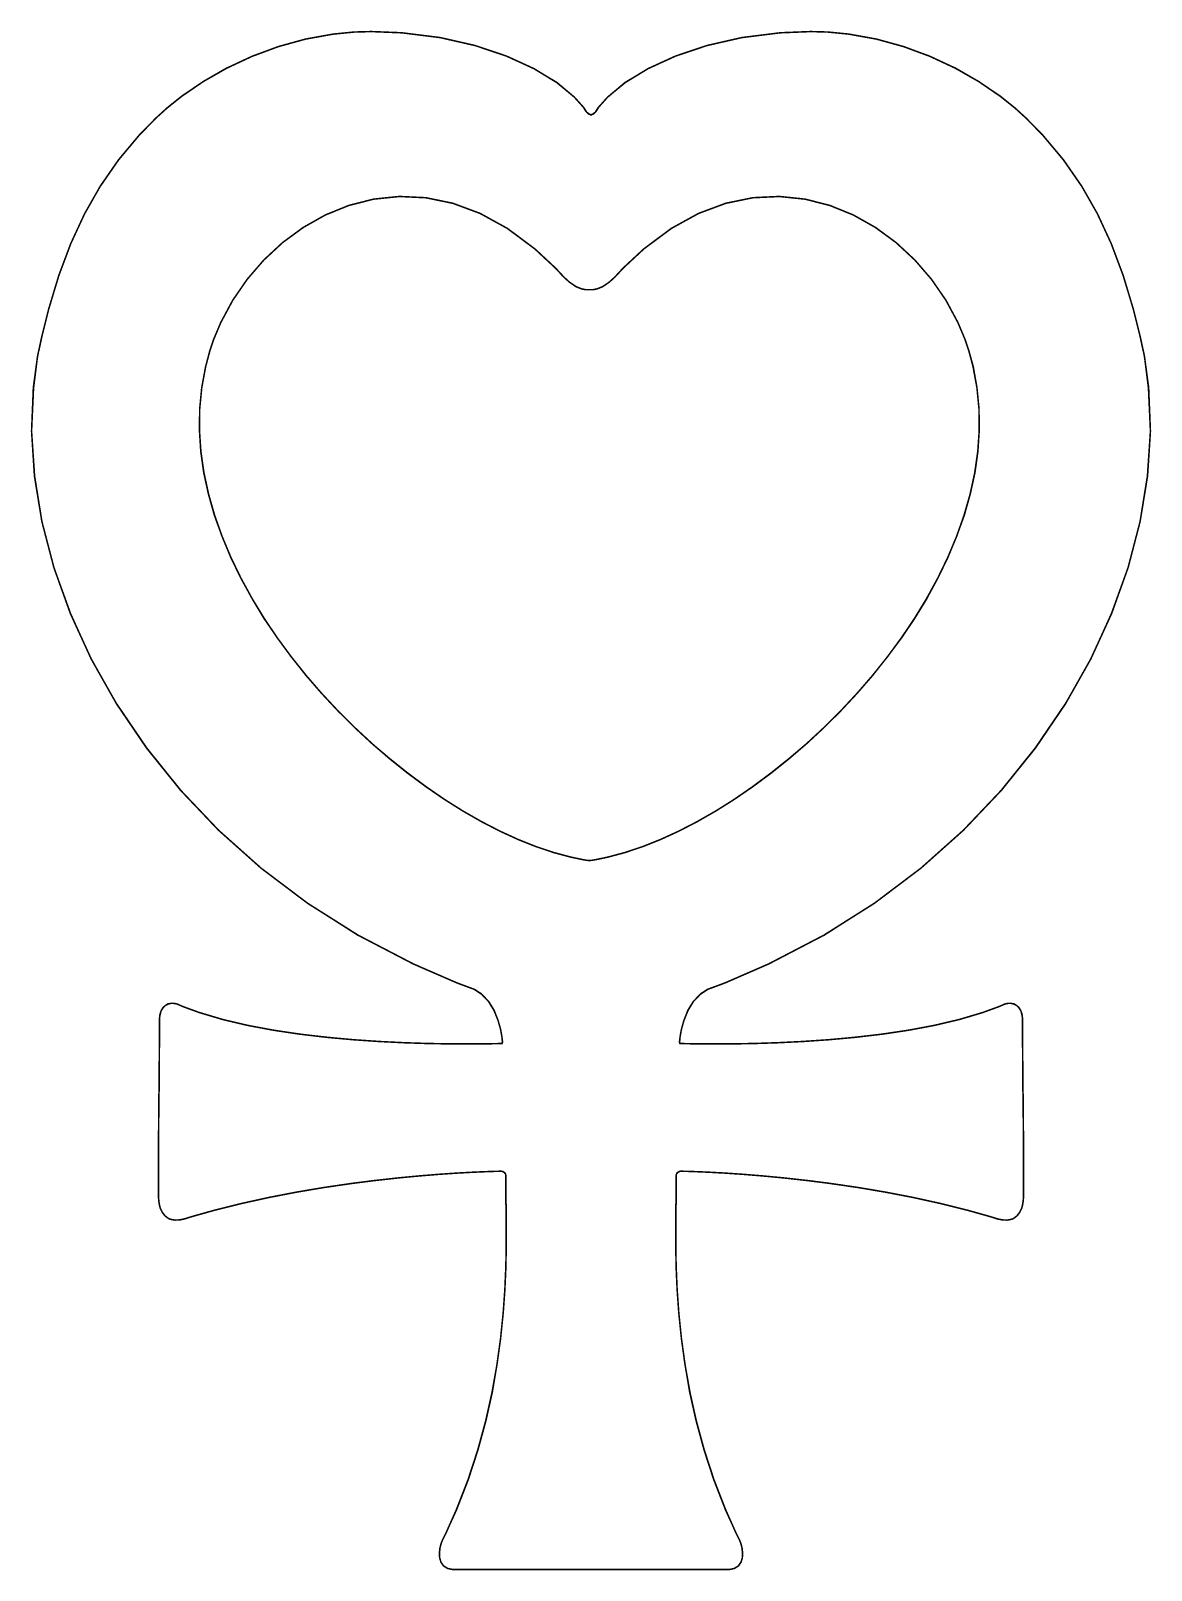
# Model space of a CAD drawing. Extents: x 0 to 10.1, y 0 to 13.9.
import ezdxf

# ---------------------------------------------------------------- set-up
doc = ezdxf.new("R2010")
doc.units = 0
doc.layers.get('0').update_dxf_attribs({"linetype": 'CONTINUOUS'})

msp = doc.modelspace()

# ---------------------------------------------------------------- linework, layer by layer
at = {"color": 40, "const_width": 0.013889}
msp.add_lwpolyline([(5.05214, 13.1064), (5.05214, 13.1064), (5.04482, 13.1064), (5.02294, 13.1143), (5.00396, 13.1311), (5.00119, 13.1355), (4.97874, 13.1713), (4.89296, 13.2669), (4.73438, 13.3978), (4.52989, 13.5225), (4.28396, 13.6352), (4.00092, 13.7305), (3.68528, 13.8025), (3.34142, 13.8456), (3.0656, 13.8567), (2.97385, 13.8541), (2.91108, 13.8524), (2.72314, 13.8339), (2.47412, 13.789), (2.22982, 13.7216), (1.99317, 13.634), (1.76714, 13.5287), (1.55479, 13.4077), (1.35916, 13.2737), (1.22537, 13.1669), (1.18321, 13.1286), (1.12891, 13.0795), (0.974935, 12.9222), (0.790093, 12.7019), (0.627115, 12.4667), (0.484321, 12.2154), (0.359972, 11.9469), (0.252496, 11.66), (0.160157, 11.3538), (0.099013, 11.1092), (0.08138, 11.027), (0.061306, 10.9339), (0.023166, 10.6495), (0.007216, 10.2574), (0.032986, 9.85449), (0.100098, 9.44412), (0.208117, 9.02994), (0.356608, 8.61556), (0.545139, 8.20443), (0.773275, 7.80013), (1.04053, 7.40625), (1.34657, 7.02632), (1.69092, 6.6639), (2.07314, 6.32254), (2.49278, 6.00581), (2.94949, 5.71724), (3.44276, 5.46039), (3.83772, 5.28863), (3.97217, 5.23882), (3.99436, 5.23063), (4.05544, 5.19103), (4.12088, 5.12207), (4.17025, 5.04058), (4.20551, 4.95503), (4.22851, 4.87397), (4.24115, 4.80599), (4.24528, 4.7596), (4.24283, 4.74338), (4.24283, 4.74338), (4.23574, 4.74338), (4.21451, 4.74274), (4.14649, 4.74126), (4.04286, 4.73986), (3.90776, 4.73926), (3.74528, 4.74029), (3.55957, 4.74382), (3.35471, 4.75065), (3.13476, 4.76156), (2.90392, 4.7774), (2.66624, 4.79899), (2.42583, 4.82715), (2.18679, 4.86263), (1.95329, 4.90636), (1.72944, 4.9591), (1.51926, 5.0216), (1.37408, 5.07438), (1.32693, 5.09478), (1.3195, 5.09799), (1.29584, 5.10422), (1.26573, 5.10568), (1.23747, 5.09961), (1.21208, 5.08637), (1.19065, 5.06625), (1.17405, 5.03965), (1.16336, 5.00689), (1.15961, 4.97803), (1.15961, 4.96837), (1.15961, 4.93294), (1.15896, 4.82667), (1.15733, 4.64094), (1.15511, 4.42486), (1.15278, 4.19189), (1.15072, 3.95568), (1.14936, 3.72976), (1.14909, 3.52761), (1.14979, 3.40403), (1.15044, 3.36285), (1.15066, 3.3481), (1.15489, 3.30382), (1.16607, 3.25917), (1.18365, 3.22385), (1.20106, 3.20014), (1.20752, 3.19276), (1.20991, 3.19), (1.23899, 3.16792), (1.24235, 3.16639), (1.2481, 3.16379), (1.26638, 3.1581), (1.29867, 3.15315), (1.33941, 3.15474), (1.37684, 3.16194), (1.38894, 3.16564), (1.45144, 3.1849), (1.6404, 3.23801), (1.89356, 3.30171), (2.14594, 3.35732), (2.39501, 3.40539), (2.63846, 3.4464), (2.87364, 3.48101), (3.09819, 3.50971), (3.30957, 3.5331), (3.50537, 3.5516), (3.68306, 3.56592), (3.84017, 3.5765), (3.97428, 3.58393), (4.0829, 3.58876), (4.16357, 3.59153), (4.21376, 3.59278), (4.23107, 3.59304), (4.23107, 3.59304), (4.23551, 3.59343), (4.24929, 3.59056), (4.26426, 3.58111), (4.27414, 3.56646), (4.27735, 3.55274), (4.27713, 3.54824), (4.27604, 3.5281), (4.27533, 3.46739), (4.27632, 3.36231), (4.27849, 3.23475), (4.28028, 3.08632), (4.28017, 2.91863), (4.27658, 2.73329), (4.26796, 2.53207), (4.25276, 2.31651), (4.22944, 2.08826), (4.1964, 1.84901), (4.15213, 1.60037), (4.09506, 1.34402), (4.0236, 1.08154), (3.93625, 0.814615), (3.83143, 0.544868), (3.7405, 0.340657), (3.70757, 0.273926), (3.70344, 0.265625), (3.69363, 0.239367), (3.68321, 0.198406), (3.67822, 0.154406), (3.68083, 0.110731), (3.69293, 0.070801), (3.71658, 0.037977), (3.75385, 0.015571), (3.79351, 0.007107), (3.80675, 0.006944), (5.04557, 0.006944), (5.04096, 0.006944), (6.27979, 0.006944), (6.29297, 0.007107), (6.33263, 0.015571), (6.3699, 0.037977), (6.39356, 0.070801), (6.40571, 0.110731), (6.40826, 0.154406), (6.40332, 0.198406), (6.3929, 0.239367), (6.38308, 0.265625), (6.37901, 0.273926), (6.34603, 0.340657), (6.2551, 0.544868), (6.15028, 0.814615), (6.06288, 1.08154), (5.99143, 1.34402), (5.93435, 1.60037), (5.89008, 1.84901), (5.85704, 2.08826), (5.83371, 2.31651), (5.81853, 2.53207), (5.8099, 2.73329), (5.80632, 2.91863), (5.80621, 3.08632), (5.808, 3.23475), (5.81017, 3.36231), (5.81114, 3.46739), (5.81049, 3.5281), (5.8094, 3.54824), (5.80914, 3.55274), (5.81239, 3.56646), (5.82226, 3.58111), (5.83718, 3.59056), (5.85101, 3.59343), (5.85553, 3.59304), (5.85553, 3.59304), (5.87278, 3.59278), (5.92296, 3.59153), (6.00364, 3.58876), (6.11225, 3.58393), (6.24636, 3.5765), (6.40349, 3.56592), (6.58117, 3.5516), (6.77696, 3.5331), (6.98833, 3.50971), (7.21289, 3.48101), (7.44808, 3.4464), (7.69146, 3.40539), (7.9406, 3.35732), (8.19299, 3.30171), (8.44612, 3.23801), (8.63504, 3.1849), (8.6976, 3.16564), (8.70964, 3.16194), (8.74707, 3.15474), (8.78782, 3.15315), (8.8201, 3.1581), (8.83837, 3.16379), (8.84418, 3.16639), (8.8475, 3.16792), (8.87663, 3.19), (8.87907, 3.19276), (8.88547, 3.20014), (8.90289, 3.22385), (8.92046, 3.25917), (8.93164, 3.30382), (8.93593, 3.3481), (8.93614, 3.36285), (8.93674, 3.40403), (8.93739, 3.52761), (8.93718, 3.72976), (8.93576, 3.95568), (8.93375, 4.19189), (8.93138, 4.42486), (8.92919, 4.64094), (8.92757, 4.82667), (8.92697, 4.93294), (8.92697, 4.96837), (8.92697, 4.97803), (8.92318, 5.00689), (8.91249, 5.03965), (8.89589, 5.06625), (8.8744, 5.08637), (8.84901, 5.09961), (8.82075, 5.10568), (8.79064, 5.10422), (8.76699, 5.09799), (8.7596, 5.09478), (8.7124, 5.07438), (8.56722, 5.0216), (8.3571, 4.9591), (8.13319, 4.90636), (7.89968, 4.86263), (7.66069, 4.82715), (7.42031, 4.79899), (7.18261, 4.7774), (6.95176, 4.76156), (6.73182, 4.75065), (6.52696, 4.74382), (6.34125, 4.74029), (6.17876, 4.73926), (6.04368, 4.73986), (5.94006, 4.74126), (5.87201, 4.74274), (5.85081, 4.74338), (5.84375, 4.74338), (5.84375, 4.74338), (5.84125, 4.7596), (5.84538, 4.80599), (5.85796, 4.87397), (5.88097, 4.95503), (5.91624, 5.04058), (5.9656, 5.12207), (6.03103, 5.19103), (6.09212, 5.23063), (6.11436, 5.23882), (6.24875, 5.28863), (6.64372, 5.46039), (7.13699, 5.71724), (7.59369, 6.00581), (8.01335, 6.32254), (8.39556, 6.6639), (8.7399, 7.02632), (9.04596, 7.40625), (9.31326, 7.80013), (9.54135, 8.20443), (9.72988, 8.61556), (9.87836, 9.02994), (9.98639, 9.44412), (10.0535, 9.85449), (10.0793, 10.2574), (10.0633, 10.6495), (10.0252, 10.9339), (10.0052, 11.027), (9.98747, 11.1092), (9.92632, 11.3538), (9.83404, 11.66), (9.72651, 11.9469), (9.60221, 12.2154), (9.45936, 12.4667), (9.29639, 12.7019), (9.1116, 12.9222), (8.95757, 13.0795), (8.90332, 13.1286), (8.86111, 13.1669), (8.72732, 13.2737), (8.53168, 13.4077), (8.31939, 13.5287), (8.09338, 13.634), (7.85672, 13.7216), (7.61236, 13.789), (7.36339, 13.8339), (7.17546, 13.8524), (7.11274, 13.8541), (7.02094, 13.8567), (6.74507, 13.8456), (6.40126, 13.8025), (6.08561, 13.7305), (5.80257, 13.6352), (5.55658, 13.5225), (5.35211, 13.3978), (5.19353, 13.2669), (5.10781, 13.1713), (5.08535, 13.1355), (5.08251, 13.1311), (5.06353, 13.1143), (5.04167, 13.1064), (5.0344, 13.1064), (5.0344, 13.1064)], dxfattribs=at)
at = {"color": 40}
for points in [[(5.05214, 13.1064), (5.05214, 13.1064), (5.04482, 13.1064), (5.02294, 13.1143), (5.00396, 13.1311), (5.00119, 13.1355), (4.97874, 13.1713), (4.89296, 13.2669), (4.73438, 13.3978), (4.52989, 13.5225), (4.28396, 13.6352), (4.00092, 13.7305), (3.68528, 13.8025), (3.34142, 13.8456), (3.0656, 13.8567), (2.97385, 13.8541), (2.91108, 13.8524), (2.72314, 13.8339), (2.47412, 13.789), (2.22982, 13.7216), (1.99317, 13.634), (1.76714, 13.5287), (1.55479, 13.4077), (1.35916, 13.2737), (1.22537, 13.1669), (1.18321, 13.1286), (1.12891, 13.0795), (0.974935, 12.9222), (0.790093, 12.7019), (0.627115, 12.4667), (0.484321, 12.2154), (0.359972, 11.9469), (0.252496, 11.66), (0.160157, 11.3538), (0.099013, 11.1092), (0.08138, 11.027), (0.061306, 10.9339), (0.023166, 10.6495), (0.007216, 10.2574), (0.032986, 9.85449), (0.100098, 9.44412), (0.208117, 9.02994), (0.356608, 8.61556), (0.545139, 8.20443), (0.773275, 7.80013), (1.04053, 7.40625), (1.34657, 7.02632), (1.69092, 6.6639), (2.07314, 6.32254), (2.49278, 6.00581), (2.94949, 5.71724), (3.44276, 5.46039), (3.83772, 5.28863), (3.97217, 5.23882), (3.99436, 5.23063), (4.05544, 5.19103), (4.12088, 5.12207), (4.17025, 5.04058), (4.20551, 4.95503), (4.22851, 4.87397), (4.24115, 4.80599), (4.24528, 4.7596), (4.24283, 4.74338), (4.24283, 4.74338), (4.23574, 4.74338), (4.21451, 4.74274), (4.14649, 4.74126), (4.04286, 4.73986), (3.90776, 4.73926), (3.74528, 4.74029), (3.55957, 4.74382), (3.35471, 4.75065), (3.13476, 4.76156), (2.90392, 4.7774), (2.66624, 4.79899), (2.42583, 4.82715), (2.18679, 4.86263), (1.95329, 4.90636), (1.72944, 4.9591), (1.51926, 5.0216), (1.37408, 5.07438), (1.32693, 5.09478), (1.3195, 5.09799), (1.29584, 5.10422), (1.26573, 5.10568), (1.23747, 5.09961), (1.21208, 5.08637), (1.19065, 5.06625), (1.17405, 5.03965), (1.16336, 5.00689), (1.15961, 4.97803), (1.15961, 4.96837), (1.15961, 4.93294), (1.15896, 4.82667), (1.15733, 4.64094), (1.15511, 4.42486), (1.15278, 4.19189), (1.15072, 3.95568), (1.14936, 3.72976), (1.14909, 3.52761), (1.14979, 3.40403), (1.15044, 3.36285), (1.15066, 3.3481), (1.15489, 3.30382), (1.16607, 3.25917), (1.18365, 3.22385), (1.20106, 3.20014), (1.20752, 3.19276), (1.20991, 3.19), (1.23899, 3.16792), (1.24235, 3.16639), (1.2481, 3.16379), (1.26638, 3.1581), (1.29867, 3.15315), (1.33941, 3.15474), (1.37684, 3.16194), (1.38894, 3.16564), (1.45144, 3.1849), (1.6404, 3.23801), (1.89356, 3.30171), (2.14594, 3.35732), (2.39501, 3.40539), (2.63846, 3.4464), (2.87364, 3.48101), (3.09819, 3.50971), (3.30957, 3.5331), (3.50537, 3.5516), (3.68306, 3.56592), (3.84017, 3.5765), (3.97428, 3.58393), (4.0829, 3.58876), (4.16357, 3.59153), (4.21376, 3.59278), (4.23107, 3.59304), (4.23107, 3.59304), (4.23551, 3.59343), (4.24929, 3.59056), (4.26426, 3.58111), (4.27414, 3.56646), (4.27735, 3.55274), (4.27713, 3.54824), (4.27604, 3.5281), (4.27533, 3.46739), (4.27632, 3.36231), (4.27849, 3.23475), (4.28028, 3.08632), (4.28017, 2.91863), (4.27658, 2.73329), (4.26796, 2.53207), (4.25276, 2.31651), (4.22944, 2.08826), (4.1964, 1.84901), (4.15213, 1.60037), (4.09506, 1.34402), (4.0236, 1.08154), (3.93625, 0.814615), (3.83143, 0.544868), (3.7405, 0.340657), (3.70757, 0.273926), (3.70344, 0.265625), (3.69363, 0.239367), (3.68321, 0.198406), (3.67822, 0.154406), (3.68083, 0.110731), (3.69293, 0.070801), (3.71658, 0.037977), (3.75385, 0.015571), (3.79351, 0.007107), (3.80675, 0.006944), (5.04557, 0.006944), (5.04096, 0.006944), (6.27979, 0.006944), (6.29297, 0.007107), (6.33263, 0.015571), (6.3699, 0.037977), (6.39356, 0.070801), (6.40571, 0.110731), (6.40826, 0.154406), (6.40332, 0.198406), (6.3929, 0.239367), (6.38308, 0.265625), (6.37901, 0.273926), (6.34603, 0.340657), (6.2551, 0.544868), (6.15028, 0.814615), (6.06288, 1.08154), (5.99143, 1.34402), (5.93435, 1.60037), (5.89008, 1.84901), (5.85704, 2.08826), (5.83371, 2.31651), (5.81853, 2.53207), (5.8099, 2.73329), (5.80632, 2.91863), (5.80621, 3.08632), (5.808, 3.23475), (5.81017, 3.36231), (5.81114, 3.46739), (5.81049, 3.5281), (5.8094, 3.54824), (5.80914, 3.55274), (5.81239, 3.56646), (5.82226, 3.58111), (5.83718, 3.59056), (5.85101, 3.59343), (5.85553, 3.59304), (5.85553, 3.59304), (5.87278, 3.59278), (5.92296, 3.59153), (6.00364, 3.58876), (6.11225, 3.58393), (6.24636, 3.5765), (6.40349, 3.56592), (6.58117, 3.5516), (6.77696, 3.5331), (6.98833, 3.50971), (7.21289, 3.48101), (7.44808, 3.4464), (7.69146, 3.40539), (7.9406, 3.35732), (8.19299, 3.30171), (8.44612, 3.23801), (8.63504, 3.1849), (8.6976, 3.16564), (8.70964, 3.16194), (8.74707, 3.15474), (8.78782, 3.15315), (8.8201, 3.1581), (8.83837, 3.16379), (8.84418, 3.16639), (8.8475, 3.16792), (8.87663, 3.19), (8.87907, 3.19276), (8.88547, 3.20014), (8.90289, 3.22385), (8.92046, 3.25917), (8.93164, 3.30382), (8.93593, 3.3481), (8.93614, 3.36285), (8.93674, 3.40403), (8.93739, 3.52761), (8.93718, 3.72976), (8.93576, 3.95568), (8.93375, 4.19189), (8.93138, 4.42486), (8.92919, 4.64094), (8.92757, 4.82667), (8.92697, 4.93294), (8.92697, 4.96837), (8.92697, 4.97803), (8.92318, 5.00689), (8.91249, 5.03965), (8.89589, 5.06625), (8.8744, 5.08637), (8.84901, 5.09961), (8.82075, 5.10568), (8.79064, 5.10422), (8.76699, 5.09799), (8.7596, 5.09478), (8.7124, 5.07438), (8.56722, 5.0216), (8.3571, 4.9591), (8.13319, 4.90636), (7.89968, 4.86263), (7.66069, 4.82715), (7.42031, 4.79899), (7.18261, 4.7774), (6.95176, 4.76156), (6.73182, 4.75065), (6.52696, 4.74382), (6.34125, 4.74029), (6.17876, 4.73926), (6.04368, 4.73986), (5.94006, 4.74126), (5.87201, 4.74274), (5.85081, 4.74338), (5.84375, 4.74338), (5.84375, 4.74338), (5.84125, 4.7596), (5.84538, 4.80599), (5.85796, 4.87397), (5.88097, 4.95503), (5.91624, 5.04058), (5.9656, 5.12207), (6.03103, 5.19103), (6.09212, 5.23063), (6.11436, 5.23882), (6.24875, 5.28863), (6.64372, 5.46039), (7.13699, 5.71724), (7.59369, 6.00581), (8.01335, 6.32254), (8.39556, 6.6639), (8.7399, 7.02632), (9.04596, 7.40625), (9.31326, 7.80013), (9.54135, 8.20443), (9.72988, 8.61556), (9.87836, 9.02994), (9.98639, 9.44412), (10.0535, 9.85449), (10.0793, 10.2574), (10.0633, 10.6495), (10.0252, 10.9339), (10.0052, 11.027), (9.98747, 11.1092), (9.92632, 11.3538), (9.83404, 11.66), (9.72651, 11.9469), (9.60221, 12.2154), (9.45936, 12.4667), (9.29639, 12.7019), (9.1116, 12.9222), (8.95757, 13.0795), (8.90332, 13.1286), (8.86111, 13.1669), (8.72732, 13.2737), (8.53168, 13.4077), (8.31939, 13.5287), (8.09338, 13.634), (7.85672, 13.7216), (7.61236, 13.789), (7.36339, 13.8339), (7.17546, 13.8524), (7.11274, 13.8541), (7.02094, 13.8567), (6.74507, 13.8456), (6.40126, 13.8025), (6.08561, 13.7305), (5.80257, 13.6352), (5.55658, 13.5225), (5.35211, 13.3978), (5.19353, 13.2669), (5.10781, 13.1713), (5.08535, 13.1355), (5.08251, 13.1311), (5.06353, 13.1143), (5.04167, 13.1064), (5.0344, 13.1064), (5.0344, 13.1064)], [(5.01129, 6.39258), (4.97342, 6.39854), (4.86083, 6.4221), (4.70594, 6.46371), (4.54731, 6.51699), (4.38564, 6.58143), (4.22174, 6.65663), (4.05632, 6.74203), (3.89008, 6.83724), (3.72379, 6.94174), (3.55821, 7.05512), (3.39404, 7.17681), (3.23199, 7.30647), (3.07281, 7.44358), (2.91732, 7.58763), (2.76611, 7.73817), (2.62001, 7.89481), (2.47976, 8.05697), (2.34603, 8.22428), (2.21963, 8.39615), (2.10124, 8.57226), (1.9916, 8.75206), (1.8915, 8.93506), (1.8016, 9.12082), (1.72265, 9.30892), (1.65543, 9.49881), (1.60069, 9.69011), (1.55908, 9.88226), (1.53142, 10.0748), (1.51839, 10.2674), (1.52072, 10.4594), (1.53917, 10.6504), (1.57449, 10.8401), (1.61208, 10.9816), (1.62744, 11.0277), (1.64507, 11.0809), (1.71044, 11.2362), (1.81782, 11.4361), (1.94754, 11.6247), (2.09765, 11.7989), (2.26628, 11.9556), (2.45139, 12.0918), (2.6511, 12.2045), (2.86339, 12.2908), (3.08637, 12.3475), (3.31803, 12.3716), (3.55647, 12.3602), (3.79969, 12.3102), (4.04579, 12.2186), (4.29281, 12.0824), (4.53874, 11.8985), (4.72456, 11.7259), (4.78174, 11.664), (4.79736, 11.647), (4.84879, 11.6002), (4.90836, 11.5597), (4.96089, 11.5384), (4.99511, 11.5323), (5.00657, 11.5323), (5.02447, 11.5323), (5.03228, 11.5323), (5.05013, 11.5323), (5.06153, 11.5323), (5.09581, 11.5384), (5.14828, 11.5597), (5.2079, 11.6002), (5.25933, 11.647), (5.27501, 11.664), (5.33214, 11.7259), (5.51796, 11.8985), (5.76389, 12.0824), (6.0109, 12.2186), (6.25694, 12.3102), (6.50022, 12.3602), (6.73861, 12.3716), (6.97032, 12.3475), (7.19325, 12.2908), (7.40554, 12.2045), (7.60525, 12.0918), (7.79036, 11.9556), (7.95899, 11.7989), (8.1091, 11.6247), (8.23887, 11.4361), (8.34625, 11.2362), (8.41168, 11.0809), (8.42931, 11.0277), (8.44461, 10.9816), (8.48221, 10.8401), (8.51747, 10.6504), (8.53597, 10.4594), (8.53831, 10.2674), (8.52528, 10.0748), (8.49756, 9.88226), (8.456, 9.69011), (8.40121, 9.49881), (8.33399, 9.30892), (8.2551, 9.12082), (8.16521, 8.93506), (8.06511, 8.75206), (7.95546, 8.57226), (7.83708, 8.39615), (7.71067, 8.22428), (7.57693, 8.05697), (7.43668, 7.89481), (7.29058, 7.73817), (7.13937, 7.58763), (6.98383, 7.44358), (6.82471, 7.30647), (6.66265, 7.17681), (6.49849, 7.05512), (6.33285, 6.94174), (6.16661, 6.83724), (6.00038, 6.74203), (5.83496, 6.65663), (5.67106, 6.58143), (5.50939, 6.51699), (5.35075, 6.46371), (5.19586, 6.4221), (5.08328, 6.39854), (5.04546, 6.39258), (5.03, 6.39133), (5.01129, 6.39258)]]:
    msp.add_lwpolyline(points, close=True, dxfattribs=at)
at = {"color": 40, "const_width": 0.013889}
msp.add_lwpolyline([(5.01129, 6.39258), (4.97342, 6.39854), (4.86083, 6.4221), (4.70594, 6.46371), (4.54731, 6.51699), (4.38564, 6.58143), (4.22174, 6.65663), (4.05632, 6.74203), (3.89008, 6.83724), (3.72379, 6.94174), (3.55821, 7.05512), (3.39404, 7.17681), (3.23199, 7.30647), (3.07281, 7.44358), (2.91732, 7.58763), (2.76611, 7.73817), (2.62001, 7.89481), (2.47976, 8.05697), (2.34603, 8.22428), (2.21963, 8.39615), (2.10124, 8.57226), (1.9916, 8.75206), (1.8915, 8.93506), (1.8016, 9.12082), (1.72265, 9.30892), (1.65543, 9.49881), (1.60069, 9.69011), (1.55908, 9.88226), (1.53142, 10.0748), (1.51839, 10.2674), (1.52072, 10.4594), (1.53917, 10.6504), (1.57449, 10.8401), (1.61208, 10.9816), (1.62744, 11.0277), (1.64507, 11.0809), (1.71044, 11.2362), (1.81782, 11.4361), (1.94754, 11.6247), (2.09765, 11.7989), (2.26628, 11.9556), (2.45139, 12.0918), (2.6511, 12.2045), (2.86339, 12.2908), (3.08637, 12.3475), (3.31803, 12.3716), (3.55647, 12.3602), (3.79969, 12.3102), (4.04579, 12.2186), (4.29281, 12.0824), (4.53874, 11.8985), (4.72456, 11.7259), (4.78174, 11.664), (4.79736, 11.647), (4.84879, 11.6002), (4.90836, 11.5597), (4.96089, 11.5384), (4.99511, 11.5323), (5.00657, 11.5323), (5.02447, 11.5323), (5.03228, 11.5323), (5.05013, 11.5323), (5.06153, 11.5323), (5.09581, 11.5384), (5.14828, 11.5597), (5.2079, 11.6002), (5.25933, 11.647), (5.27501, 11.664), (5.33214, 11.7259), (5.51796, 11.8985), (5.76389, 12.0824), (6.0109, 12.2186), (6.25694, 12.3102), (6.50022, 12.3602), (6.73861, 12.3716), (6.97032, 12.3475), (7.19325, 12.2908), (7.40554, 12.2045), (7.60525, 12.0918), (7.79036, 11.9556), (7.95899, 11.7989), (8.1091, 11.6247), (8.23887, 11.4361), (8.34625, 11.2362), (8.41168, 11.0809), (8.42931, 11.0277), (8.44461, 10.9816), (8.48221, 10.8401), (8.51747, 10.6504), (8.53597, 10.4594), (8.53831, 10.2674), (8.52528, 10.0748), (8.49756, 9.88226), (8.456, 9.69011), (8.40121, 9.49881), (8.33399, 9.30892), (8.2551, 9.12082), (8.16521, 8.93506), (8.06511, 8.75206), (7.95546, 8.57226), (7.83708, 8.39615), (7.71067, 8.22428), (7.57693, 8.05697), (7.43668, 7.89481), (7.29058, 7.73817), (7.13937, 7.58763), (6.98383, 7.44358), (6.82471, 7.30647), (6.66265, 7.17681), (6.49849, 7.05512), (6.33285, 6.94174), (6.16661, 6.83724), (6.00038, 6.74203), (5.83496, 6.65663), (5.67106, 6.58143), (5.50939, 6.51699), (5.35075, 6.46371), (5.19586, 6.4221), (5.08328, 6.39854), (5.04546, 6.39258), (5.03, 6.39133), (5.01129, 6.39258)], close=True, dxfattribs=at)

doc.saveas('drawing.dxf')
